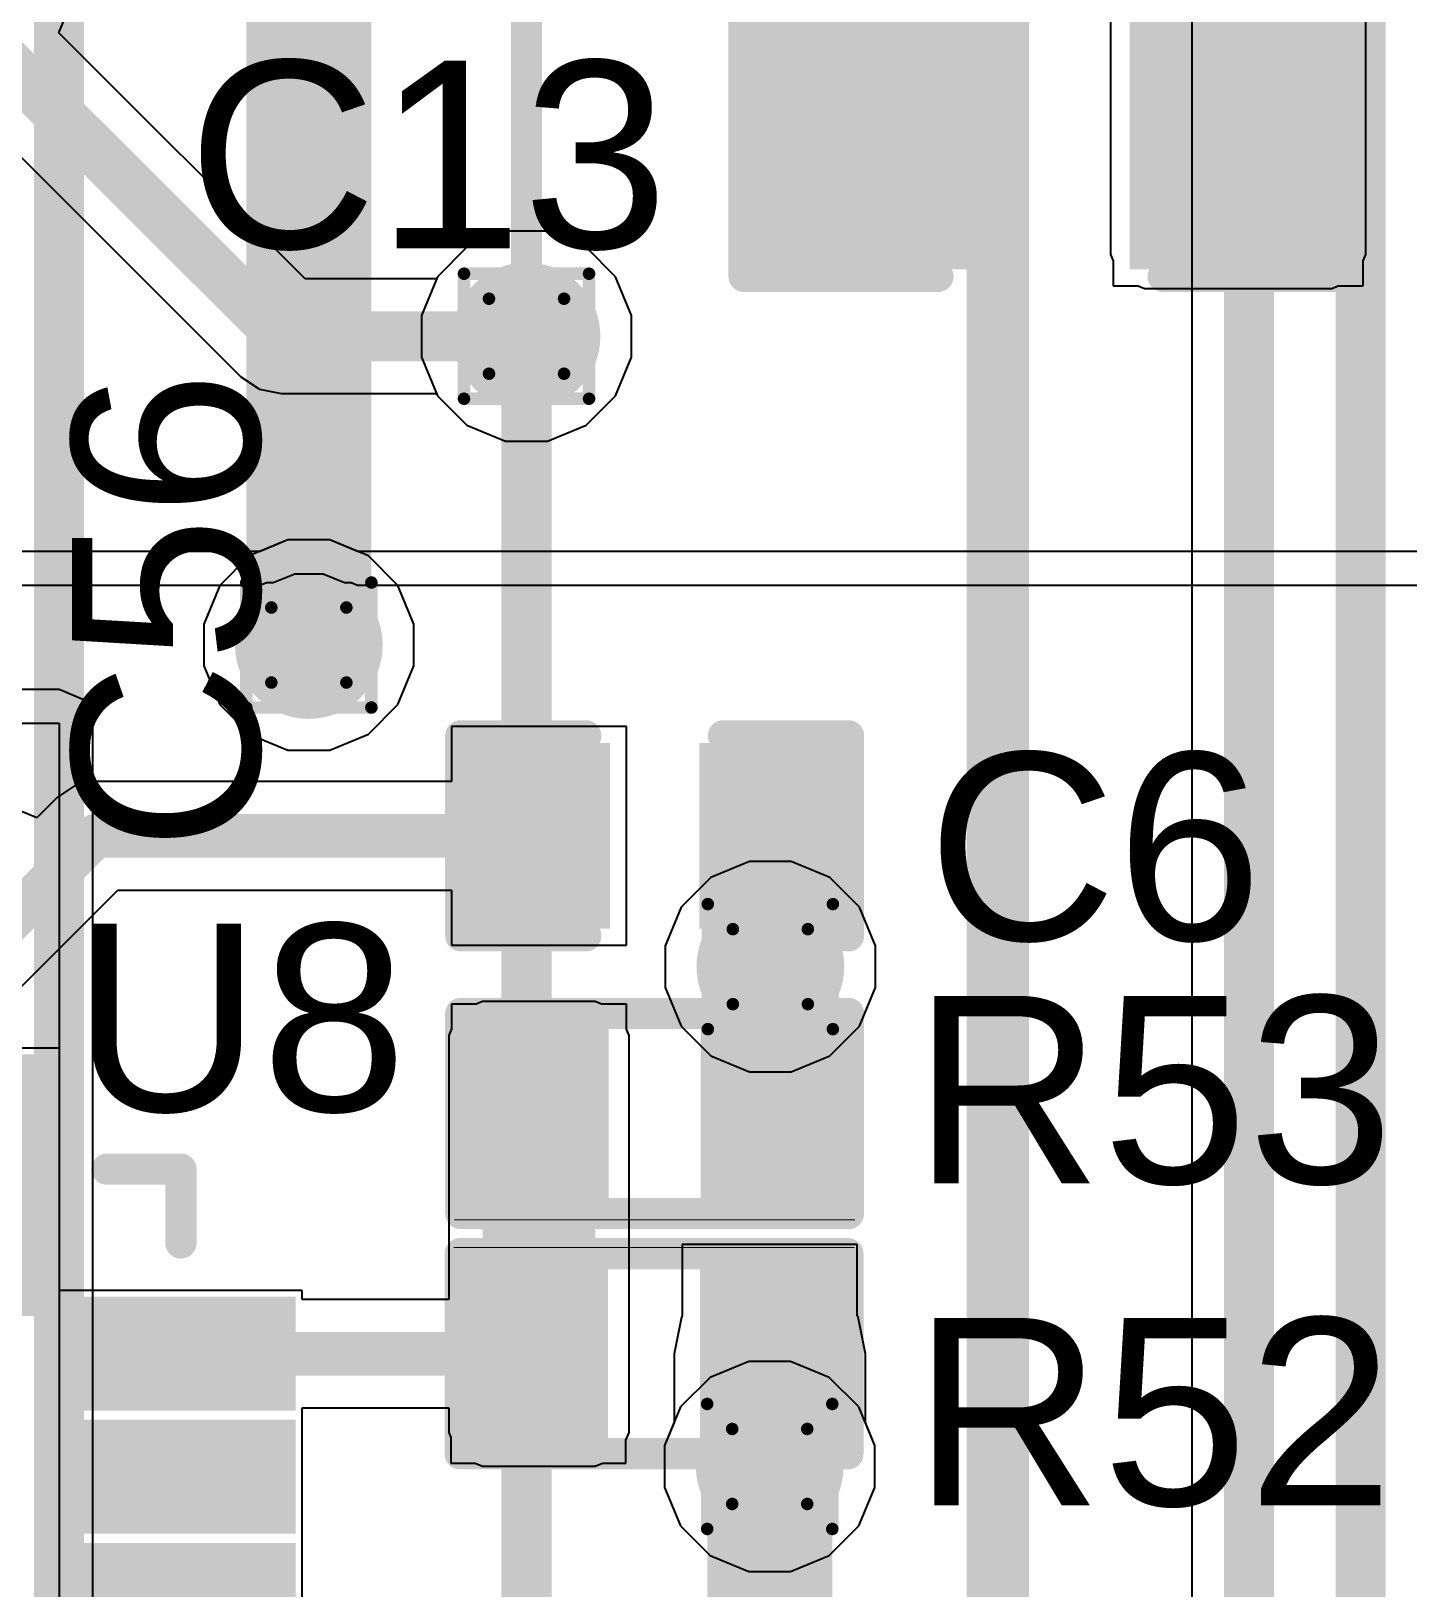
# Model space of a CAD drawing. Header units: inches. Extents: x -6 to 5433, y -4 to 5447.
# Drawn here: x 30.57 to 36.16, y 16.36 to 22.69 of the extents above; entities that cross this region are included whole.
import ezdxf

# ---------------------------------------------------------------- set-up
doc = ezdxf.new("R2010")
doc.units = ezdxf.units.IN
for name, color, linetype in [('Bottom Layer', 5, 'Continuous'), ('Dimensions', 6, 'Continuous'), ('Drill Drawing', 1, 'Continuous'), ('Ground', 16, 'Continuous'), ('Mechanical 4', 56, 'Continuous'), ('Power', 76, 'Continuous'), ('Top Layer', 1, 'Continuous'), ('Top Overlay', 2, 'Continuous'), ('Top Paste', 8, 'Continuous'), ('Top Solder', 216, 'Continuous'), ('Via Holes', 16, 'Continuous')]:
    doc.layers.add(name, color=color, linetype=linetype)
doc.styles.add('Arial', font='', dxfattribs={"height": 0.2})
doc.styles.get('Arial').set_extended_font_data('Arial')

msp = doc.modelspace()

# ---------------------------------------------------------------- hatches: boundary and pattern name
at = {"layer": 'Bottom Layer'}
h = msp.add_hatch(color=5, dxfattribs=at)
edge = h.paths.add_edge_path()
edge.add_arc((32.5832, 21.4479), 0.3, 0, 360)
h = msp.add_hatch(color=5, dxfattribs=at)
edge = h.paths.add_edge_path()
edge.add_arc((31.6992, 20.193), 0.3, 0, 360)
h = msp.add_hatch(color=5, dxfattribs=at)
edge = h.paths.add_edge_path()
edge.add_arc((33.5735, 18.8862), 0.3, 0, 360)
h = msp.add_hatch(color=5, dxfattribs=at)
edge = h.paths.add_edge_path()
edge.add_arc((33.571, 16.8551), 0.3, 0, 360)
at = {"layer": 'Ground'}
h = msp.add_hatch(color=16, dxfattribs=at)
edge = h.paths.add_edge_path()
edge.add_arc((32.5832, 21.4479), 0.3, 0, 360)
h = msp.add_hatch(color=16, dxfattribs=at)
edge = h.paths.add_edge_path()
edge.add_arc((31.6992, 20.193), 0.3, 0, 360)
h = msp.add_hatch(color=16, dxfattribs=at)
edge = h.paths.add_edge_path()
edge.add_arc((33.5735, 18.8862), 0.3, 0, 360)
h = msp.add_hatch(color=16, dxfattribs=at)
edge = h.paths.add_edge_path()
edge.add_arc((33.571, 16.8551), 0.3, 0, 360)
at = {"layer": 'Power'}
h = msp.add_hatch(color=76, dxfattribs=at)
edge = h.paths.add_edge_path()
edge.add_arc((32.5832, 21.4479), 0.3, 0, 360)
h = msp.add_hatch(color=76, dxfattribs=at)
edge = h.paths.add_edge_path()
edge.add_arc((31.6992, 20.193), 0.3, 0, 360)
h = msp.add_hatch(color=76, dxfattribs=at)
edge = h.paths.add_edge_path()
edge.add_arc((33.5735, 18.8862), 0.3, 0, 360)
h = msp.add_hatch(color=76, dxfattribs=at)
edge = h.paths.add_edge_path()
edge.add_arc((33.571, 16.8551), 0.3, 0, 360)
at = {"layer": 'Top Layer'}
for points in [[(35.0925, 21.78), (35.8545, 21.78), (35.8545, 25.926), (35.0925, 25.926)], [(34.3305, 22.669), (34.3305, 21.78), (33.5685, 21.78), (33.5685, 22.669)], [(35.8545, 22.669), (35.8545, 21.78), (35.0925, 21.78), (35.0925, 22.669)], [(32.8623, 19.7353), (32.8623, 19.1003), (32.4051, 19.1003), (32.4051, 19.7353)], [(33.8021, 19.7353), (33.8021, 19.1003), (33.3449, 19.1003), (33.3449, 19.7353)], [(32.4046, 16.9937), (32.8623, 16.9937), (32.8623, 18.6068), (32.4046, 18.6068)], [(32.4051, 17.9718), (32.4051, 18.6068), (32.8623, 18.6068), (32.8623, 17.9718)], [(33.3449, 17.9718), (33.3449, 18.6068), (33.8021, 18.6068), (33.8021, 17.9718)], [(32.8598, 17.6306), (32.8598, 16.9956), (32.4026, 16.9956), (32.4026, 17.6306)], [(33.7996, 17.6306), (33.7996, 16.9956), (33.3424, 16.9956), (33.3424, 17.6306)], [(30.6846, 17.4431), (31.5446, 17.4431), (31.5446, 17.1831), (30.6846, 17.1831)], [(30.6846, 16.9431), (31.5446, 16.9431), (31.5446, 16.6831), (30.6846, 16.6831)], [(30.6846, 16.4431), (31.5446, 16.4431), (31.5446, 16.1831), (30.6846, 16.1831)]]:
    msp.add_hatch(color=1, dxfattribs=at).paths.add_polyline_path(points)
h = msp.add_hatch(color=1, dxfattribs=at)
edge = h.paths.add_edge_path()
edge.add_arc((32.5832, 21.4479), 0.3, 0, 360)
h = msp.add_hatch(color=1, dxfattribs=at)
edge = h.paths.add_edge_path()
edge.add_arc((31.6992, 20.193), 0.3, 0, 360)
h = msp.add_hatch(color=1, dxfattribs=at)
edge = h.paths.add_edge_path()
edge.add_arc((33.5735, 18.8862), 0.3, 0, 360)
h = msp.add_hatch(color=1, dxfattribs=at)
edge = h.paths.add_edge_path()
edge.add_arc((33.571, 16.8551), 0.3, 0, 360)
at = {"layer": 'Top Paste'}
for points in [[(34.3305, 22.669), (34.3305, 21.78), (33.5685, 21.78), (33.5685, 22.669)], [(35.8545, 22.669), (35.8545, 21.78), (35.0925, 21.78), (35.0925, 22.669)], [(32.8623, 19.7353), (32.8623, 19.1003), (32.4051, 19.1003), (32.4051, 19.7353)], [(33.8021, 19.7353), (33.8021, 19.1003), (33.3449, 19.1003), (33.3449, 19.7353)], [(32.4051, 17.9718), (32.4051, 18.6068), (32.8623, 18.6068), (32.8623, 17.9718)], [(33.3449, 17.9718), (33.3449, 18.6068), (33.8021, 18.6068), (33.8021, 17.9718)], [(32.8598, 17.6306), (32.8598, 16.9956), (32.4026, 16.9956), (32.4026, 17.6306)], [(33.7996, 17.6306), (33.7996, 16.9956), (33.3424, 16.9956), (33.3424, 17.6306)], [(30.6846, 17.4431), (31.5446, 17.4431), (31.5446, 17.1831), (30.6846, 17.1831)], [(30.6846, 16.9431), (31.5446, 16.9431), (31.5446, 16.6831), (30.6846, 16.6831)], [(30.6846, 16.4431), (31.5446, 16.4431), (31.5446, 16.1831), (30.6846, 16.1831)]]:
    msp.add_hatch(color=8, dxfattribs=at).paths.add_polyline_path(points)
at = {"layer": 'Top Solder'}
for points in [[(34.3905, 22.729), (34.3905, 21.72), (33.5085, 21.72), (33.5085, 22.729)], [(35.9145, 22.729), (35.9145, 21.72), (35.0325, 21.72), (35.0325, 22.729)], [(32.9223, 19.7953), (32.9223, 19.0403), (32.3451, 19.0403), (32.3451, 19.7953)], [(33.8621, 19.7953), (33.8621, 19.0403), (33.2849, 19.0403), (33.2849, 19.7953)], [(32.3501, 17.9168), (32.3501, 18.6618), (32.9173, 18.6618), (32.9173, 17.9168)], [(33.2899, 17.9168), (33.2899, 18.6618), (33.8571, 18.6618), (33.8571, 17.9168)], [(30.198, 18.5297), (30.6612, 18.5297), (30.6612, 17.4665), (30.198, 17.4665)], [(32.9148, 17.6856), (32.9148, 16.9406), (32.3476, 16.9406), (32.3476, 17.6856)], [(33.8546, 17.6856), (33.8546, 16.9406), (33.2874, 16.9406), (33.2874, 17.6856)], [(30.583, 17.5447), (31.6462, 17.5447), (31.6462, 17.0815), (30.583, 17.0815)], [(30.583, 17.0447), (31.6462, 17.0447), (31.6462, 16.5815), (30.583, 16.5815)], [(30.583, 16.5447), (31.6462, 16.5447), (31.6462, 16.0815), (30.583, 16.0815)]]:
    msp.add_hatch(color=216, dxfattribs=at).paths.add_polyline_path(points)
at = {"layer": 'Via Holes'}
h = msp.add_hatch(color=7, dxfattribs=at)
edge = h.paths.add_edge_path()
edge.add_arc((32.5832, 21.4479), 0.15, 0, 360)
h = msp.add_hatch(color=7, dxfattribs=at)
edge = h.paths.add_edge_path()
edge.add_arc((31.6992, 20.193), 0.15, 0, 360)
h = msp.add_hatch(color=7, dxfattribs=at)
edge = h.paths.add_edge_path()
edge.add_arc((33.5735, 18.8862), 0.15, 0, 360)
h = msp.add_hatch(color=7, dxfattribs=at)
edge = h.paths.add_edge_path()
edge.add_arc((33.571, 16.8551), 0.15, 0, 360)

# ---------------------------------------------------------------- linework, layer by layer
at = {"layer": 'Bottom Layer'}
for points in [[(31.6992, 20.193, 0.508, 0.508, 0), (31.6992, 29.3409, 0.508, 0.508, 0)], [(30.6846, 14.4339, 0.2032, 0.2032, 0), (30.6846, 23.235, 0.2032, 0.2032, 0)], [(32.5832, 14.6482, 0.2032, 0.2032, 0), (32.5832, 21.4479, 0.2032, 0.2032, 0)], [(33.571, 10.2826, 0.508, 0.508, 0), (33.571, 16.8551, 0.508, 0.508, 0)]]:
    msp.add_lwpolyline(points, format="xyseb", dxfattribs=at)
for points in [[(32.5324, 21.4479, 0.1016, 0.1016, 1), (32.634, 21.4479, 0.1016, 0.1016, 1)], [(31.5722, 20.193, 0.254, 0.254, 1), (31.8262, 20.193, 0.254, 0.254, 1)], [(33.444, 16.8551, 0.254, 0.254, 1), (33.698, 16.8551, 0.254, 0.254, 1)]]:
    msp.add_lwpolyline(points, format="xyseb", close=True, dxfattribs=at)
at = {"layer": 'Dimensions'}
msp.add_lwpolyline([(32.5832, 0.9965, 0.127, 0.127, 0), (32.5832, 29.995, 0.127, 0.127, 0)], format="xyseb", dxfattribs=at)
at = {"layer": 'Drill Drawing'}
for points in [[(32.3292, 21.7019, 0.0508, 0.0508, 0), (32.8372, 21.7019, 0.0508, 0.0508, 0)], [(32.3292, 21.1939, 0.0508, 0.0508, 0), (32.3292, 21.7019, 0.0508, 0.0508, 0)], [(32.8372, 21.1939, 0.0508, 0.0508, 0), (32.8372, 21.7019, 0.0508, 0.0508, 0)], [(32.4308, 21.6003, 0.0508, 0.0508, 0), (32.7356, 21.6003, 0.0508, 0.0508, 0)], [(32.4308, 21.2955, 0.0508, 0.0508, 0), (32.4308, 21.6003, 0.0508, 0.0508, 0)], [(32.7356, 21.2955, 0.0508, 0.0508, 0), (32.7356, 21.6003, 0.0508, 0.0508, 0)], [(32.4308, 21.2955, 0.0508, 0.0508, 0), (32.7356, 21.2955, 0.0508, 0.0508, 0)], [(32.3292, 21.1939, 0.0508, 0.0508, 0), (32.8372, 21.1939, 0.0508, 0.0508, 0)], [(31.4452, 20.447, 0.0508, 0.0508, 0), (31.9532, 20.447, 0.0508, 0.0508, 0)], [(31.4452, 19.939, 0.0508, 0.0508, 0), (31.4452, 20.447, 0.0508, 0.0508, 0)], [(31.9532, 19.939, 0.0508, 0.0508, 0), (31.9532, 20.447, 0.0508, 0.0508, 0)], [(31.5468, 20.3454, 0.0508, 0.0508, 0), (31.8516, 20.3454, 0.0508, 0.0508, 0)], [(31.5468, 20.0406, 0.0508, 0.0508, 0), (31.5468, 20.3454, 0.0508, 0.0508, 0)], [(31.8516, 20.0406, 0.0508, 0.0508, 0), (31.8516, 20.3454, 0.0508, 0.0508, 0)], [(31.5468, 20.0406, 0.0508, 0.0508, 0), (31.8516, 20.0406, 0.0508, 0.0508, 0)], [(31.4452, 19.939, 0.0508, 0.0508, 0), (31.9532, 19.939, 0.0508, 0.0508, 0)], [(33.3195, 19.1402, 0.0508, 0.0508, 0), (33.8275, 19.1402, 0.0508, 0.0508, 0)], [(33.3195, 18.6322, 0.0508, 0.0508, 0), (33.3195, 19.1402, 0.0508, 0.0508, 0)], [(33.8275, 18.6322, 0.0508, 0.0508, 0), (33.8275, 19.1402, 0.0508, 0.0508, 0)], [(33.4211, 19.0386, 0.0508, 0.0508, 0), (33.7259, 19.0386, 0.0508, 0.0508, 0)], [(33.4211, 18.7338, 0.0508, 0.0508, 0), (33.4211, 19.0386, 0.0508, 0.0508, 0)], [(33.7259, 18.7338, 0.0508, 0.0508, 0), (33.7259, 19.0386, 0.0508, 0.0508, 0)], [(33.4211, 18.7338, 0.0508, 0.0508, 0), (33.7259, 18.7338, 0.0508, 0.0508, 0)], [(33.3195, 18.6322, 0.0508, 0.0508, 0), (33.8275, 18.6322, 0.0508, 0.0508, 0)], [(33.317, 17.1091, 0.0508, 0.0508, 0), (33.825, 17.1091, 0.0508, 0.0508, 0)], [(33.317, 16.6011, 0.0508, 0.0508, 0), (33.317, 17.1091, 0.0508, 0.0508, 0)], [(33.825, 16.6011, 0.0508, 0.0508, 0), (33.825, 17.1091, 0.0508, 0.0508, 0)], [(33.4186, 17.0075, 0.0508, 0.0508, 0), (33.7234, 17.0075, 0.0508, 0.0508, 0)], [(33.4186, 16.7027, 0.0508, 0.0508, 0), (33.4186, 17.0075, 0.0508, 0.0508, 0)], [(33.7234, 16.7027, 0.0508, 0.0508, 0), (33.7234, 17.0075, 0.0508, 0.0508, 0)], [(33.4186, 16.7027, 0.0508, 0.0508, 0), (33.7234, 16.7027, 0.0508, 0.0508, 0)], [(33.317, 16.6011, 0.0508, 0.0508, 0), (33.825, 16.6011, 0.0508, 0.0508, 0)]]:
    msp.add_lwpolyline(points, format="xyseb", dxfattribs=at)
for points in [[(32.3165, 21.7019, 0.0254, 0.0254, 1), (32.3419, 21.7019, 0.0254, 0.0254, 1)], [(32.3165, 21.7019, 0.0254, 0.0254, 1), (32.3419, 21.7019, 0.0254, 0.0254, 1)], [(32.8245, 21.7019, 0.0254, 0.0254, 1), (32.8499, 21.7019, 0.0254, 0.0254, 1)], [(32.8245, 21.7019, 0.0254, 0.0254, 1), (32.8499, 21.7019, 0.0254, 0.0254, 1)], [(32.4181, 21.6003, 0.0254, 0.0254, 1), (32.4435, 21.6003, 0.0254, 0.0254, 1)], [(32.4181, 21.6003, 0.0254, 0.0254, 1), (32.4435, 21.6003, 0.0254, 0.0254, 1)], [(32.7229, 21.6003, 0.0254, 0.0254, 1), (32.7483, 21.6003, 0.0254, 0.0254, 1)], [(32.7229, 21.6003, 0.0254, 0.0254, 1), (32.7483, 21.6003, 0.0254, 0.0254, 1)], [(32.4181, 21.2955, 0.0254, 0.0254, 1), (32.4435, 21.2955, 0.0254, 0.0254, 1)], [(32.4181, 21.2955, 0.0254, 0.0254, 1), (32.4435, 21.2955, 0.0254, 0.0254, 1)], [(32.7229, 21.2955, 0.0254, 0.0254, 1), (32.7483, 21.2955, 0.0254, 0.0254, 1)], [(32.7229, 21.2955, 0.0254, 0.0254, 1), (32.7483, 21.2955, 0.0254, 0.0254, 1)], [(32.3165, 21.1939, 0.0254, 0.0254, 1), (32.3419, 21.1939, 0.0254, 0.0254, 1)], [(32.3165, 21.1939, 0.0254, 0.0254, 1), (32.3419, 21.1939, 0.0254, 0.0254, 1)], [(32.8245, 21.1939, 0.0254, 0.0254, 1), (32.8499, 21.1939, 0.0254, 0.0254, 1)], [(32.8245, 21.1939, 0.0254, 0.0254, 1), (32.8499, 21.1939, 0.0254, 0.0254, 1)], [(31.4325, 20.447, 0.0254, 0.0254, 1), (31.4579, 20.447, 0.0254, 0.0254, 1)], [(31.4325, 20.447, 0.0254, 0.0254, 1), (31.4579, 20.447, 0.0254, 0.0254, 1)], [(31.9405, 20.447, 0.0254, 0.0254, 1), (31.9659, 20.447, 0.0254, 0.0254, 1)], [(31.9405, 20.447, 0.0254, 0.0254, 1), (31.9659, 20.447, 0.0254, 0.0254, 1)], [(31.5341, 20.3454, 0.0254, 0.0254, 1), (31.5595, 20.3454, 0.0254, 0.0254, 1)], [(31.5341, 20.3454, 0.0254, 0.0254, 1), (31.5595, 20.3454, 0.0254, 0.0254, 1)], [(31.8389, 20.3454, 0.0254, 0.0254, 1), (31.8643, 20.3454, 0.0254, 0.0254, 1)], [(31.8389, 20.3454, 0.0254, 0.0254, 1), (31.8643, 20.3454, 0.0254, 0.0254, 1)], [(31.5341, 20.0406, 0.0254, 0.0254, 1), (31.5595, 20.0406, 0.0254, 0.0254, 1)], [(31.5341, 20.0406, 0.0254, 0.0254, 1), (31.5595, 20.0406, 0.0254, 0.0254, 1)], [(31.8389, 20.0406, 0.0254, 0.0254, 1), (31.8643, 20.0406, 0.0254, 0.0254, 1)], [(31.8389, 20.0406, 0.0254, 0.0254, 1), (31.8643, 20.0406, 0.0254, 0.0254, 1)], [(31.4325, 19.939, 0.0254, 0.0254, 1), (31.4579, 19.939, 0.0254, 0.0254, 1)], [(31.4325, 19.939, 0.0254, 0.0254, 1), (31.4579, 19.939, 0.0254, 0.0254, 1)], [(31.9405, 19.939, 0.0254, 0.0254, 1), (31.9659, 19.939, 0.0254, 0.0254, 1)], [(31.9405, 19.939, 0.0254, 0.0254, 1), (31.9659, 19.939, 0.0254, 0.0254, 1)], [(33.3068, 19.1402, 0.0254, 0.0254, 1), (33.3322, 19.1402, 0.0254, 0.0254, 1)], [(33.3068, 19.1402, 0.0254, 0.0254, 1), (33.3322, 19.1402, 0.0254, 0.0254, 1)], [(33.8148, 19.1402, 0.0254, 0.0254, 1), (33.8402, 19.1402, 0.0254, 0.0254, 1)], [(33.8148, 19.1402, 0.0254, 0.0254, 1), (33.8402, 19.1402, 0.0254, 0.0254, 1)], [(33.4084, 19.0386, 0.0254, 0.0254, 1), (33.4338, 19.0386, 0.0254, 0.0254, 1)], [(33.4084, 19.0386, 0.0254, 0.0254, 1), (33.4338, 19.0386, 0.0254, 0.0254, 1)], [(33.7132, 19.0386, 0.0254, 0.0254, 1), (33.7386, 19.0386, 0.0254, 0.0254, 1)], [(33.7132, 19.0386, 0.0254, 0.0254, 1), (33.7386, 19.0386, 0.0254, 0.0254, 1)], [(33.4084, 18.7338, 0.0254, 0.0254, 1), (33.4338, 18.7338, 0.0254, 0.0254, 1)], [(33.4084, 18.7338, 0.0254, 0.0254, 1), (33.4338, 18.7338, 0.0254, 0.0254, 1)], [(33.7132, 18.7338, 0.0254, 0.0254, 1), (33.7386, 18.7338, 0.0254, 0.0254, 1)], [(33.7132, 18.7338, 0.0254, 0.0254, 1), (33.7386, 18.7338, 0.0254, 0.0254, 1)], [(33.3068, 18.6322, 0.0254, 0.0254, 1), (33.3322, 18.6322, 0.0254, 0.0254, 1)], [(33.3068, 18.6322, 0.0254, 0.0254, 1), (33.3322, 18.6322, 0.0254, 0.0254, 1)], [(33.8148, 18.6322, 0.0254, 0.0254, 1), (33.8402, 18.6322, 0.0254, 0.0254, 1)], [(33.8148, 18.6322, 0.0254, 0.0254, 1), (33.8402, 18.6322, 0.0254, 0.0254, 1)], [(33.3043, 17.1091, 0.0254, 0.0254, 1), (33.3297, 17.1091, 0.0254, 0.0254, 1)], [(33.3043, 17.1091, 0.0254, 0.0254, 1), (33.3297, 17.1091, 0.0254, 0.0254, 1)], [(33.8123, 17.1091, 0.0254, 0.0254, 1), (33.8377, 17.1091, 0.0254, 0.0254, 1)], [(33.8123, 17.1091, 0.0254, 0.0254, 1), (33.8377, 17.1091, 0.0254, 0.0254, 1)], [(33.4059, 17.0075, 0.0254, 0.0254, 1), (33.4313, 17.0075, 0.0254, 0.0254, 1)], [(33.4059, 17.0075, 0.0254, 0.0254, 1), (33.4313, 17.0075, 0.0254, 0.0254, 1)], [(33.7107, 17.0075, 0.0254, 0.0254, 1), (33.7361, 17.0075, 0.0254, 0.0254, 1)], [(33.7107, 17.0075, 0.0254, 0.0254, 1), (33.7361, 17.0075, 0.0254, 0.0254, 1)], [(33.4059, 16.7027, 0.0254, 0.0254, 1), (33.4313, 16.7027, 0.0254, 0.0254, 1)], [(33.4059, 16.7027, 0.0254, 0.0254, 1), (33.4313, 16.7027, 0.0254, 0.0254, 1)], [(33.7107, 16.7027, 0.0254, 0.0254, 1), (33.7361, 16.7027, 0.0254, 0.0254, 1)], [(33.7107, 16.7027, 0.0254, 0.0254, 1), (33.7361, 16.7027, 0.0254, 0.0254, 1)], [(33.3043, 16.6011, 0.0254, 0.0254, 1), (33.3297, 16.6011, 0.0254, 0.0254, 1)], [(33.3043, 16.6011, 0.0254, 0.0254, 1), (33.3297, 16.6011, 0.0254, 0.0254, 1)], [(33.8123, 16.6011, 0.0254, 0.0254, 1), (33.8377, 16.6011, 0.0254, 0.0254, 1)], [(33.8123, 16.6011, 0.0254, 0.0254, 1), (33.8377, 16.6011, 0.0254, 0.0254, 1)]]:
    msp.add_lwpolyline(points, format="xyseb", close=True, dxfattribs=at)
at = {"layer": 'Ground'}
for p, q in [((35.285, 23.4214), (35.285, 7.0379)), ((32.4983, 21.8749), (32.3414, 21.8099)), ((32.6682, 21.8749), (32.4983, 21.8749)), ((32.8251, 21.8099), (32.6682, 21.8749)), ((32.3414, 21.8099), (32.2212, 21.6898)), ((32.9452, 21.6898), (32.8251, 21.8099)), ((32.2212, 21.6898), (32.1562, 21.5328)), ((33.0102, 21.5328), (32.9452, 21.6898)), ((32.1562, 21.5328), (32.1562, 21.363)), ((33.0102, 21.363), (33.0102, 21.5328)), ((32.1562, 21.363), (32.2212, 21.206)), ((32.9452, 21.206), (33.0102, 21.363)), ((32.2212, 21.206), (32.3414, 21.0859)), ((32.8251, 21.0859), (32.9452, 21.206)), ((32.3414, 21.0859), (32.4983, 21.0209)), ((32.6682, 21.0209), (32.8251, 21.0859)), ((32.4983, 21.0209), (32.6682, 21.0209)), ((31.6143, 20.62), (31.4573, 20.555)), ((31.7841, 20.62), (31.6143, 20.62)), ((31.9411, 20.555), (31.7841, 20.62)), ((31.4573, 20.555), (31.3372, 20.4349)), ((32.0612, 20.4349), (31.9411, 20.555)), ((31.3372, 20.4349), (31.2722, 20.2779)), ((32.1262, 20.2779), (32.0612, 20.4349)), ((31.2722, 20.2779), (31.2722, 20.1081)), ((32.1262, 20.1081), (32.1262, 20.2779)), ((31.2722, 20.1081), (31.3372, 19.9511)), ((32.0612, 19.9511), (32.1262, 20.1081)), ((31.3372, 19.9511), (31.4573, 19.831)), ((31.9411, 19.831), (32.0612, 19.9511)), ((31.4573, 19.831), (31.6143, 19.766)), ((31.7841, 19.766), (31.9411, 19.831)), ((31.6143, 19.766), (31.7841, 19.766)), ((33.4861, 17.2821), (33.3292, 17.2171)), ((33.656, 17.2821), (33.4861, 17.2821)), ((33.8129, 17.2171), (33.656, 17.2821)), ((33.3292, 17.2171), (33.209, 17.097)), ((33.933, 17.097), (33.8129, 17.2171)), ((33.209, 17.097), (33.144, 16.9401)), ((33.998, 16.9401), (33.933, 17.097)), ((33.144, 16.9401), (33.144, 16.7702)), ((33.998, 16.7702), (33.998, 16.9401)), ((33.144, 16.7702), (33.209, 16.6133)), ((33.933, 16.6133), (33.998, 16.7702)), ((33.209, 16.6133), (33.3292, 16.4931)), ((33.8129, 16.4931), (33.933, 16.6133)), ((33.3292, 16.4931), (33.4861, 16.4281)), ((33.656, 16.4281), (33.8129, 16.4931)), ((33.4861, 16.4281), (33.656, 16.4281))]:
    msp.add_line(p, q, dxfattribs=at)
for points in [[(35.518, 7.0379, 0.2032, 0.2032, 0), (35.518, 29.6252, 0.2032, 0.2032, 0)], [(35.9713, 7.0516, 0.2032, 0.2032, 0), (35.9713, 28.6815, 0.2032, 0.2032, 0)]]:
    msp.add_lwpolyline(points, format="xyseb", dxfattribs=at)
at = {"layer": 'Mechanical 4'}
msp.add_lwpolyline([(34.4972, 11.5, 0.254, 0.254, 0), (34.4972, 28.5, 0.254, 0.254, 0)], format="xyseb", dxfattribs=at)
at = {"layer": 'Power'}
for p, q in [((29.5789, 23.1266), (31.4225, 21.2831)), ((30.6838, 22.681), (30.7364, 22.808)), ((31.6838, 21.681), (30.6838, 22.681)), ((32.4983, 21.8749), (32.3414, 21.8099)), ((32.6682, 21.8749), (32.4983, 21.8749)), ((32.8251, 21.8099), (32.6682, 21.8749)), ((32.3414, 21.8099), (32.2212, 21.6898)), ((32.9452, 21.6898), (32.8251, 21.8099)), ((32.2176, 21.681), (31.6838, 21.681)), ((32.2212, 21.6898), (32.2176, 21.681)), ((33.0102, 21.5328), (32.9452, 21.6898)), ((33.0102, 21.363), (33.0102, 21.5328)), ((32.9452, 21.206), (33.0102, 21.363)), ((31.4225, 21.2831), (31.4981, 21.2326)), ((31.4981, 21.2326), (31.5873, 21.2148)), ((31.5873, 21.2148), (32.2176, 21.2148)), ((32.2176, 21.2148), (32.2212, 21.206)), ((32.2212, 21.206), (32.3414, 21.0859)), ((32.8251, 21.0859), (32.9452, 21.206)), ((32.3414, 21.0859), (32.4983, 21.0209)), ((32.6682, 21.0209), (32.8251, 21.0859)), ((32.4983, 21.0209), (32.6682, 21.0209)), ((31.5019, 20.5735), (28.3912, 20.5735)), ((31.6143, 20.62), (31.5019, 20.5735)), ((31.7841, 20.62), (31.6143, 20.62)), ((31.8965, 20.5735), (31.7841, 20.62)), ((36.2382, 20.5735), (31.8965, 20.5735)), ((28.3912, 20.436), (31.5019, 20.436)), ((31.5019, 20.436), (31.5272, 20.4465)), ((31.5272, 20.4465), (31.5545, 20.4465)), ((31.5545, 20.4465), (31.6416, 20.4825)), ((31.6416, 20.4825), (31.7568, 20.4825)), ((31.7568, 20.4825), (31.8439, 20.4465)), ((31.8439, 20.4465), (31.8712, 20.4465)), ((31.8712, 20.4465), (31.8965, 20.436)), ((31.8965, 20.436), (36.2382, 20.436)), ((30.6846, 20.0124), (28.8767, 20.0124)), ((30.7818, 19.9722), (30.6846, 20.0124)), ((30.8221, 19.875), (30.7818, 19.9722)), ((28.8767, 19.875), (30.6846, 19.875)), ((30.6846, 19.875), (30.6846, 7.401)), ((30.8221, 7.401), (30.8221, 19.875)), ((33.4886, 19.3132), (33.3316, 19.2482)), ((33.6584, 19.3132), (33.4886, 19.3132)), ((33.8154, 19.2482), (33.6584, 19.3132)), ((33.3316, 19.2482), (33.2115, 19.1281)), ((33.9355, 19.1281), (33.8154, 19.2482)), ((33.2115, 19.1281), (33.1465, 18.9711)), ((34.0005, 18.9711), (33.9355, 19.1281)), ((33.1465, 18.9711), (33.1465, 18.8013)), ((34.0005, 18.8013), (34.0005, 18.9711)), ((33.1465, 18.8013), (33.2115, 18.6443)), ((33.9355, 18.6443), (34.0005, 18.8013)), ((33.2115, 18.6443), (33.3316, 18.5242)), ((33.8154, 18.5242), (33.9355, 18.6443)), ((33.3316, 18.5242), (33.4886, 18.4592)), ((33.6584, 18.4592), (33.8154, 18.5242)), ((33.4886, 18.4592), (33.6584, 18.4592)), ((33.4861, 17.2821), (33.3292, 17.2171)), ((33.656, 17.2821), (33.4861, 17.2821)), ((33.8129, 17.2171), (33.656, 17.2821)), ((33.3292, 17.2171), (33.209, 17.097)), ((33.933, 17.097), (33.8129, 17.2171)), ((33.209, 17.097), (33.144, 16.9401)), ((33.998, 16.9401), (33.933, 17.097)), ((33.144, 16.9401), (33.144, 16.7702)), ((33.998, 16.7702), (33.998, 16.9401)), ((33.144, 16.7702), (33.209, 16.6133)), ((33.933, 16.6133), (33.998, 16.7702)), ((33.209, 16.6133), (33.3292, 16.4931)), ((33.8129, 16.4931), (33.933, 16.6133)), ((33.3292, 16.4931), (33.4861, 16.4281)), ((33.656, 16.4281), (33.8129, 16.4931)), ((33.4861, 16.4281), (33.656, 16.4281))]:
    msp.add_line(p, q, dxfattribs=at)
for points in [[(29.7438, 23.2914, 0.2032, 0.2032, 0), (31.5873, 21.4479, 0.2032, 0.2032, 0)], [(31.5873, 21.4479, 0.2032, 0.2032, 0), (32.5832, 21.4479, 0.2032, 0.2032, 0)]]:
    msp.add_lwpolyline(points, format="xyseb", dxfattribs=at)
for points in [[(31.5365, 21.4479, 0.1016, 0.1016, 1), (31.6381, 21.4479, 0.1016, 0.1016, 1)], [(31.5365, 21.4479, 0.1016, 0.1016, 1), (31.6381, 21.4479, 0.1016, 0.1016, 1)], [(32.5324, 21.4479, 0.1016, 0.1016, 1), (32.634, 21.4479, 0.1016, 0.1016, 1)]]:
    msp.add_lwpolyline(points, format="xyseb", close=True, dxfattribs=at)
at = {"layer": 'Top Layer'}
for p, q in [((35.992, 21.78), (35.992, 25.926)), ((34.9551, 25.1789), (34.9551, 21.78)), ((32.4983, 21.8749), (32.3414, 21.8099)), ((32.6682, 21.8749), (32.4983, 21.8749)), ((32.8251, 21.8099), (32.6682, 21.8749)), ((32.3414, 21.8099), (32.2212, 21.6898)), ((32.9452, 21.6898), (32.8251, 21.8099)), ((34.9551, 21.78), (34.9655, 21.7547)), ((35.9815, 21.7547), (35.992, 21.78)), ((34.9655, 21.7547), (34.9655, 21.653)), ((35.9815, 21.653), (35.9815, 21.7547)), ((32.2212, 21.6898), (32.1562, 21.5328)), ((33.0102, 21.5328), (32.9452, 21.6898)), ((34.9655, 21.653), (35.0673, 21.653)), ((35.0673, 21.653), (35.0925, 21.6425)), ((35.0925, 21.6425), (35.8545, 21.6425)), ((35.8545, 21.6425), (35.8798, 21.653)), ((35.8798, 21.653), (35.9815, 21.653)), ((32.1562, 21.5328), (32.1562, 21.363)), ((33.0102, 21.363), (33.0102, 21.5328)), ((32.1562, 21.363), (32.2212, 21.206)), ((32.9452, 21.206), (33.0102, 21.363)), ((32.2212, 21.206), (32.3414, 21.0859)), ((32.8251, 21.0859), (32.9452, 21.206)), ((32.3414, 21.0859), (32.4983, 21.0209)), ((32.6682, 21.0209), (32.8251, 21.0859)), ((32.4983, 21.0209), (32.6682, 21.0209)), ((31.6143, 20.62), (31.4573, 20.555)), ((31.7841, 20.62), (31.6143, 20.62)), ((31.9411, 20.555), (31.7841, 20.62)), ((31.4573, 20.555), (31.3372, 20.4349)), ((32.0612, 20.4349), (31.9411, 20.555)), ((31.3372, 20.4349), (31.2722, 20.2779)), ((32.1262, 20.2779), (32.0612, 20.4349)), ((31.2722, 20.2779), (31.2722, 20.1081)), ((32.1262, 20.1081), (32.1262, 20.2779)), ((31.2722, 20.1081), (31.3372, 19.9511)), ((32.0612, 19.9511), (32.1262, 20.1081)), ((31.3372, 19.9511), (31.4573, 19.831)), ((31.9411, 19.831), (32.0612, 19.9511)), ((31.4573, 19.831), (31.6143, 19.766)), ((31.7841, 19.766), (31.9411, 19.831)), ((32.9893, 19.8623), (32.2781, 19.8623)), ((32.2781, 19.8623), (32.2781, 19.6379)), ((32.9893, 18.9733), (32.9893, 19.8623)), ((31.6143, 19.766), (31.7841, 19.766)), ((30.748, 19.6211), (30.6766, 19.5734)), ((30.8323, 19.6379), (30.748, 19.6211)), ((32.2781, 19.6379), (30.8323, 19.6379)), ((30.6766, 19.5734), (30.594, 19.4908)), ((30.594, 19.4908), (30.4766, 19.5394)), ((30.3982, 18.6724), (30.9234, 19.1976)), ((30.9234, 19.1976), (32.2781, 19.1976)), ((32.2781, 19.1976), (32.2781, 18.9733)), ((32.2781, 18.9733), (32.9893, 18.9733)), ((32.3793, 18.7338), (32.2781, 18.7338)), ((32.2781, 18.7338), (32.2781, 18.6333)), ((32.4046, 18.7443), (32.3793, 18.7338)), ((32.8623, 18.7443), (32.4046, 18.7443)), ((32.8876, 18.7338), (32.8623, 18.7443)), ((32.9893, 18.7338), (32.8876, 18.7338)), ((32.9893, 18.6321), (32.9893, 18.7338)), ((32.2781, 18.6333), (32.2671, 18.6068)), ((32.2671, 18.6068), (32.2671, 17.5332)), ((32.9998, 18.6068), (32.9893, 18.6321)), ((32.9998, 16.9937), (32.9998, 18.6068)), ((30.6866, 18.5551), (30.4468, 18.5551)), ((30.6866, 17.5701), (30.6866, 18.5551)), ((33.9266, 17.7576), (33.2154, 17.7576)), ((33.2154, 17.7576), (33.2154, 17.4666)), ((33.9266, 17.4666), (33.9266, 17.7576)), ((31.6716, 17.5701), (30.6866, 17.5701)), ((31.6716, 17.5332), (31.6716, 17.5701)), ((32.2671, 17.5332), (31.6716, 17.5332)), ((33.2121, 17.4617), (33.1826, 17.3131)), ((33.2154, 17.4666), (33.2121, 17.4617)), ((33.9299, 17.4617), (33.9266, 17.4666)), ((33.9595, 17.3131), (33.9299, 17.4617)), ((33.1826, 17.3131), (33.1826, 17.0331)), ((33.9595, 17.0331), (33.9595, 17.3131)), ((31.6716, 16.0332), (31.6716, 17.0929)), ((31.6716, 17.0929), (32.2671, 17.0929)), ((32.2671, 17.0929), (32.2671, 16.9937)), ((33.1826, 17.0331), (33.144, 16.9401)), ((33.998, 16.9401), (33.9595, 17.0331)), ((32.2671, 16.9937), (32.2756, 16.9732)), ((32.2756, 16.9732), (32.2756, 16.8686)), ((32.9868, 16.9624), (32.9998, 16.9937)), ((32.9868, 16.8686), (32.9868, 16.9624)), ((33.144, 16.9401), (33.144, 16.7702)), ((33.998, 16.7702), (33.998, 16.9401)), ((32.2756, 16.8686), (32.3748, 16.8686)), ((32.3748, 16.8686), (32.4046, 16.8562)), ((32.4046, 16.8562), (32.8623, 16.8562)), ((32.8623, 16.8562), (32.8922, 16.8686)), ((32.8922, 16.8686), (32.9868, 16.8686)), ((33.144, 16.7702), (33.209, 16.6133)), ((33.933, 16.6133), (33.998, 16.7702)), ((33.209, 16.6133), (33.3292, 16.4931)), ((33.8129, 16.4931), (33.933, 16.6133)), ((33.3292, 16.4931), (33.4861, 16.4281)), ((33.656, 16.4281), (33.8129, 16.4931)), ((33.4861, 16.4281), (33.656, 16.4281))]:
    msp.add_line(p, q, dxfattribs=at)
for points in [[(29.9296, 18.5151, 0.1778, 0.1778, 0), (30.8323, 19.4178, 0.1778, 0.1778, 0)], [(30.8323, 19.4178, 0.1778, 0.1778, 0), (32.6337, 19.4178, 0.1778, 0.1778, 0)], [(33.5735, 18.2893, 0.3048, 0.3048, 0), (33.5735, 18.8862, 0.3048, 0.3048, 0)], [(33.571, 16.8551, 0.508, 0.508, 0), (33.571, 17.3131, 0.508, 0.508, 0)], [(31.1146, 17.3131, 0.1778, 0.1778, 0), (32.6312, 17.3131, 0.1778, 0.1778, 0)]]:
    msp.add_lwpolyline(points, format="xyseb", dxfattribs=at)
for points in [[(30.7878, 19.4178, 0.0889, 0.0889, 1), (30.8767, 19.4178, 0.0889, 0.0889, 1)], [(30.7878, 19.4178, 0.0889, 0.0889, 1), (30.8767, 19.4178, 0.0889, 0.0889, 1)], [(32.5893, 19.4178, 0.0889, 0.0889, 1), (32.6782, 19.4178, 0.0889, 0.0889, 1)], [(33.4973, 18.8862, 0.1524, 0.1524, 1), (33.6497, 18.8862, 0.1524, 0.1524, 1)], [(33.4973, 18.2893, 0.1524, 0.1524, 1), (33.6497, 18.2893, 0.1524, 0.1524, 1)], [(33.444, 17.3131, 0.254, 0.254, 1), (33.698, 17.3131, 0.254, 0.254, 1)], [(31.0702, 17.3131, 0.0889, 0.0889, 1), (31.1591, 17.3131, 0.0889, 0.0889, 1)], [(32.5868, 17.3131, 0.0889, 0.0889, 1), (32.6757, 17.3131, 0.0889, 0.0889, 1)], [(33.444, 16.8551, 0.254, 0.254, 1), (33.698, 16.8551, 0.254, 0.254, 1)]]:
    msp.add_lwpolyline(points, format="xyseb", close=True, dxfattribs=at)
at = {"layer": 'Top Overlay'}
for points in [[(33.4669, 21.6911, 0.127, 0.127, 0), (33.4669, 22.7579, 0.127, 0.127, 0)], [(35.9561, 21.6911, 0.127, 0.127, 0), (35.9561, 22.7579, 0.127, 0.127, 0)], [(33.4669, 21.6911, 0.127, 0.127, 0), (34.2543, 21.6911, 0.127, 0.127, 0)], [(35.1687, 21.6911, 0.127, 0.127, 0), (35.9561, 21.6911, 0.127, 0.127, 0)], [(32.3162, 19.8242, 0.127, 0.127, 0), (32.8242, 19.8242, 0.127, 0.127, 0)], [(32.3162, 19.0114, 0.127, 0.127, 0), (32.3162, 19.8242, 0.127, 0.127, 0)], [(33.383, 19.8242, 0.127, 0.127, 0), (33.891, 19.8242, 0.127, 0.127, 0)], [(33.891, 19.0114, 0.127, 0.127, 0), (33.891, 19.8242, 0.127, 0.127, 0)], [(32.3162, 19.0114, 0.127, 0.127, 0), (32.8242, 19.0114, 0.127, 0.127, 0)], [(33.383, 19.0114, 0.127, 0.127, 0), (33.891, 19.0114, 0.127, 0.127, 0)], [(32.3162, 18.6957, 0.127, 0.127, 0), (33.891, 18.6957, 0.127, 0.127, 0)], [(32.3162, 17.8829, 0.127, 0.127, 0), (32.3162, 18.6957, 0.127, 0.127, 0)], [(33.891, 17.8829, 0.127, 0.127, 0), (33.891, 18.6957, 0.127, 0.127, 0)], [(30.8796, 18.0631, 0.127, 0.127, 0), (31.1796, 18.0631, 0.127, 0.127, 0)], [(31.1796, 17.7631, 0.127, 0.127, 0), (31.1796, 18.0631, 0.127, 0.127, 0)], [(32.3162, 17.8829, 0.127, 0.127, 0), (33.891, 17.8829, 0.127, 0.127, 0)], [(32.2908, 17.8575, 0.00323, 0.00323, 0), (33.9164, 17.8575, 0.00323, 0.00323, 0)], [(32.3137, 17.7195, 0.127, 0.127, 0), (33.8885, 17.7195, 0.127, 0.127, 0)], [(32.3137, 16.9067, 0.127, 0.127, 0), (32.3137, 17.7195, 0.127, 0.127, 0)], [(33.8885, 16.9067, 0.127, 0.127, 0), (33.8885, 17.7195, 0.127, 0.127, 0)], [(32.2883, 17.7449, 0.00323, 0.00323, 0), (33.9139, 17.7449, 0.00323, 0.00323, 0)], [(32.3137, 16.9067, 0.127, 0.127, 0), (33.8885, 16.9067, 0.127, 0.127, 0)]]:
    msp.add_lwpolyline(points, format="xyseb", dxfattribs=at)
for points in [[(33.4352, 21.6911, 0.0635, 0.0635, 1), (33.4987, 21.6911, 0.0635, 0.0635, 1)], [(33.4352, 21.6911, 0.0635, 0.0635, 1), (33.4987, 21.6911, 0.0635, 0.0635, 1)], [(34.2226, 21.6911, 0.0635, 0.0635, 1), (34.2861, 21.6911, 0.0635, 0.0635, 1)], [(35.137, 21.6911, 0.0635, 0.0635, 1), (35.2005, 21.6911, 0.0635, 0.0635, 1)], [(35.9244, 21.6911, 0.0635, 0.0635, 1), (35.9879, 21.6911, 0.0635, 0.0635, 1)], [(35.9244, 21.6911, 0.0635, 0.0635, 1), (35.9879, 21.6911, 0.0635, 0.0635, 1)], [(32.2845, 19.8242, 0.0635, 0.0635, 1), (32.348, 19.8242, 0.0635, 0.0635, 1)], [(32.2845, 19.8242, 0.0635, 0.0635, 1), (32.348, 19.8242, 0.0635, 0.0635, 1)], [(32.7925, 19.8242, 0.0635, 0.0635, 1), (32.856, 19.8242, 0.0635, 0.0635, 1)], [(33.3513, 19.8242, 0.0635, 0.0635, 1), (33.4148, 19.8242, 0.0635, 0.0635, 1)], [(33.8593, 19.8242, 0.0635, 0.0635, 1), (33.9228, 19.8242, 0.0635, 0.0635, 1)], [(33.8593, 19.8242, 0.0635, 0.0635, 1), (33.9228, 19.8242, 0.0635, 0.0635, 1)], [(32.2845, 19.0114, 0.0635, 0.0635, 1), (32.348, 19.0114, 0.0635, 0.0635, 1)], [(32.2845, 19.0114, 0.0635, 0.0635, 1), (32.348, 19.0114, 0.0635, 0.0635, 1)], [(32.7925, 19.0114, 0.0635, 0.0635, 1), (32.856, 19.0114, 0.0635, 0.0635, 1)], [(33.3513, 19.0114, 0.0635, 0.0635, 1), (33.4148, 19.0114, 0.0635, 0.0635, 1)], [(33.8593, 19.0114, 0.0635, 0.0635, 1), (33.9228, 19.0114, 0.0635, 0.0635, 1)], [(33.8593, 19.0114, 0.0635, 0.0635, 1), (33.9228, 19.0114, 0.0635, 0.0635, 1)], [(32.2845, 18.6957, 0.0635, 0.0635, 1), (32.348, 18.6957, 0.0635, 0.0635, 1)], [(32.2845, 18.6957, 0.0635, 0.0635, 1), (32.348, 18.6957, 0.0635, 0.0635, 1)], [(33.8593, 18.6957, 0.0635, 0.0635, 1), (33.9228, 18.6957, 0.0635, 0.0635, 1)], [(33.8593, 18.6957, 0.0635, 0.0635, 1), (33.9228, 18.6957, 0.0635, 0.0635, 1)], [(30.8479, 18.0631, 0.0635, 0.0635, 1), (30.9114, 18.0631, 0.0635, 0.0635, 1)], [(31.1479, 18.0631, 0.0635, 0.0635, 1), (31.2114, 18.0631, 0.0635, 0.0635, 1)], [(31.1479, 18.0631, 0.0635, 0.0635, 1), (31.2114, 18.0631, 0.0635, 0.0635, 1)], [(32.2845, 17.8829, 0.0635, 0.0635, 1), (32.348, 17.8829, 0.0635, 0.0635, 1)], [(32.2845, 17.8829, 0.0635, 0.0635, 1), (32.348, 17.8829, 0.0635, 0.0635, 1)], [(33.8593, 17.8829, 0.0635, 0.0635, 1), (33.9228, 17.8829, 0.0635, 0.0635, 1)], [(33.8593, 17.8829, 0.0635, 0.0635, 1), (33.9228, 17.8829, 0.0635, 0.0635, 1)], [(32.29, 17.8575, 0.00161, 0.00161, 1), (32.2916, 17.8575, 0.00161, 0.00161, 1)], [(33.9156, 17.8575, 0.00161, 0.00161, 1), (33.9172, 17.8575, 0.00161, 0.00161, 1)], [(31.1479, 17.7631, 0.0635, 0.0635, 1), (31.2114, 17.7631, 0.0635, 0.0635, 1)], [(32.282, 17.7195, 0.0635, 0.0635, 1), (32.3455, 17.7195, 0.0635, 0.0635, 1)], [(32.282, 17.7195, 0.0635, 0.0635, 1), (32.3455, 17.7195, 0.0635, 0.0635, 1)], [(33.8568, 17.7195, 0.0635, 0.0635, 1), (33.9203, 17.7195, 0.0635, 0.0635, 1)], [(33.8568, 17.7195, 0.0635, 0.0635, 1), (33.9203, 17.7195, 0.0635, 0.0635, 1)], [(32.2875, 17.7449, 0.00161, 0.00161, 1), (32.2891, 17.7449, 0.00161, 0.00161, 1)], [(33.9131, 17.7449, 0.00161, 0.00161, 1), (33.9147, 17.7449, 0.00161, 0.00161, 1)], [(32.282, 16.9067, 0.0635, 0.0635, 1), (32.3455, 16.9067, 0.0635, 0.0635, 1)], [(32.282, 16.9067, 0.0635, 0.0635, 1), (32.3455, 16.9067, 0.0635, 0.0635, 1)], [(33.8568, 16.9067, 0.0635, 0.0635, 1), (33.9203, 16.9067, 0.0635, 0.0635, 1)], [(33.8568, 16.9067, 0.0635, 0.0635, 1), (33.9203, 16.9067, 0.0635, 0.0635, 1)]]:
    msp.add_lwpolyline(points, format="xyseb", close=True, dxfattribs=at)

# ---------------------------------------------------------------- texts
at = {"layer": 'Top Overlay', "style": 'Arial'}
for s, p in [('C13', (31.2066, 21.8055)), ('C6', (34.2108, 18.9936)), ('U8', (30.7372, 18.2985)), ('R53', (34.1522, 18.0051)), ('R52', (34.1522, 16.6967))]:
    msp.add_text(s, height=0.762, dxfattribs=at).set_placement(p)
msp.add_text('C56', height=0.762, rotation=90, dxfattribs=at).set_placement((31.499, 19.3551))

doc.saveas('drawing.dxf')
